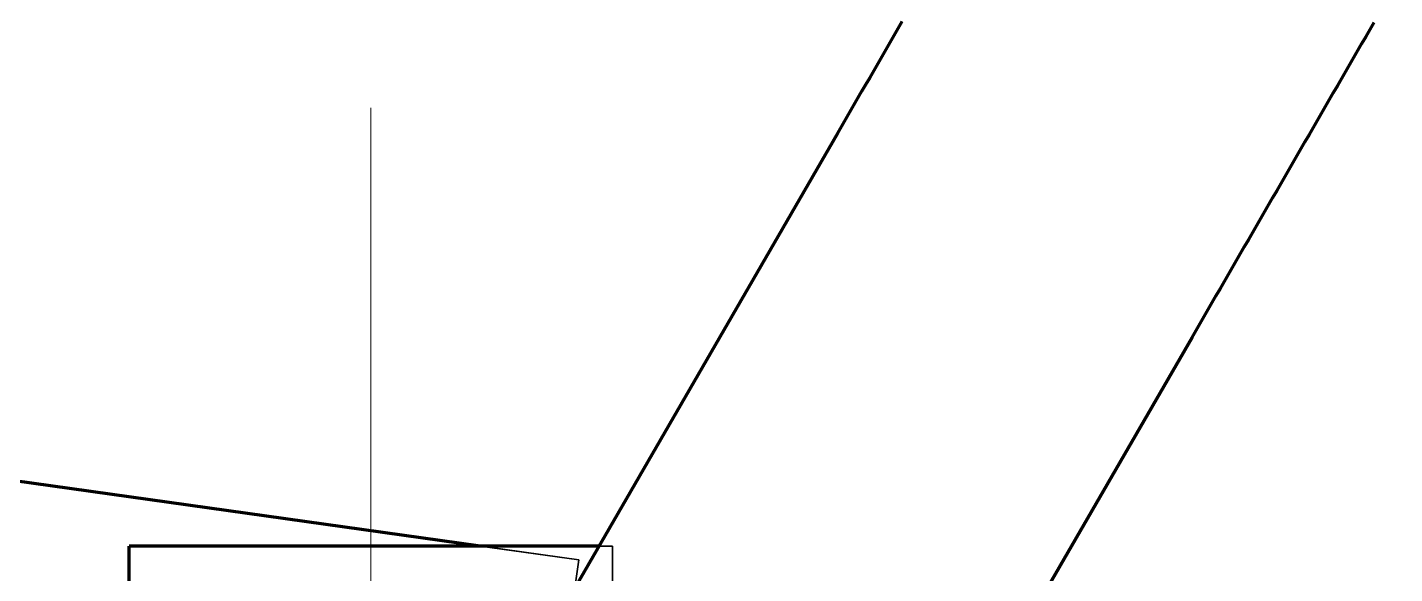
# Model space of a CAD drawing. Header units: millimetres. Extents: x 0 to 2382, y 0 to 420.
# Drawn here: x 287.28 to 295.77, y 321.47 to 324.86 of the extents above; entities that cross this region are included whole.
import ezdxf

# ---------------------------------------------------------------- set-up
doc = ezdxf.new("R2010")
doc.units = ezdxf.units.MM
doc.linetypes.add('IRAM-E-TRAZOS', pattern=[5, 4, -1])
doc.linetypes.add('IRAM-F-TRAZO-PUNTO', pattern=[20, 15, -2, 1, -2])
for name, color, linetype, lineweight in [('01-VISIBLE', 7, 'CONTINUOUS', 70), ('02-OCULTA', 4, 'IRAM-E-TRAZOS', 35), ('03-EJE', 1, 'IRAM-F-TRAZO-PUNTO', 18), ('08-FINA', 5, 'CONTINUOUS', 18)]:
    doc.layers.add(name, color=color, linetype=linetype, lineweight=lineweight)

msp = doc.modelspace()

# ---------------------------------------------------------------- linework, layer by layer
at = {"layer": '01-VISIBLE'}
for p, q in [((289.6524, 319.5971), (292.3126, 324.2047)), ((290.0915, 321.6382), (275.781, 323.6494)), ((291.8521, 318.3271), (294.5124, 322.9347)), ((294.5124, 322.9347), (292.7246, 319.8382)), ((290.8309, 321.6382), (287.9125, 321.6382)), ((287.9125, 320.0432), (287.9125, 321.6382))]:
    msp.add_line(p, q, dxfattribs=at)
for points in [[(292.3126, 324.2047), (292.3376, 324.248), (292.3626, 324.2913), (292.3876, 324.3346), (292.4126, 324.378), (292.4376, 324.4213), (292.4626, 324.4646), (292.4876, 324.5079), (292.5126, 324.5512), (292.5376, 324.5945), (292.5626, 324.6378), (292.5876, 324.6811), (292.6126, 324.7244), (292.6376, 324.7677), (292.6626, 324.811), (292.6876, 324.8543), (292.7126, 324.8976)], [(294.5124, 322.9347), (294.5375, 322.9783), (294.5626, 323.0218), (294.5877, 323.0653), (294.6129, 323.1088), (294.638, 323.1523), (294.6631, 323.1959), (294.6882, 323.2394), (294.7134, 323.2829), (294.7385, 323.3264), (294.7636, 323.3699), (294.7887, 323.4135), (294.8139, 323.457), (294.839, 323.5005), (294.8641, 323.544), (294.8892, 323.5875), (294.9144, 323.631), (294.9395, 323.6746), (294.9646, 323.7181), (294.9897, 323.7616), (295.0149, 323.8051), (295.04, 323.8486), (295.0651, 323.8922), (295.0902, 323.9357), (295.1154, 323.9792), (295.1405, 324.0227), (295.1656, 324.0662), (295.1907, 324.1098), (295.2159, 324.1533), (295.241, 324.1968), (295.2661, 324.2403), (295.2912, 324.2838), (295.3164, 324.3273), (295.3415, 324.3709), (295.3666, 324.4144), (295.3917, 324.4579), (295.4169, 324.5014), (295.442, 324.5449), (295.4671, 324.5885), (295.4923, 324.632), (295.5174, 324.6755), (295.5425, 324.719), (295.5676, 324.7625), (295.5928, 324.8061), (295.6179, 324.8496), (295.643, 324.8931)], [(294.5124, 322.9347), (294.5375, 322.9783), (294.5626, 323.0218), (294.5877, 323.0653), (294.6129, 323.1088), (294.638, 323.1523), (294.6631, 323.1959), (294.6882, 323.2394), (294.7134, 323.2829), (294.7385, 323.3264), (294.7636, 323.3699), (294.7887, 323.4135), (294.8139, 323.457), (294.839, 323.5005), (294.8641, 323.544), (294.8892, 323.5875), (294.9144, 323.631), (294.9395, 323.6746), (294.9646, 323.7181), (294.9897, 323.7616), (295.0149, 323.8051), (295.04, 323.8486), (295.0651, 323.8922), (295.0902, 323.9357), (295.1154, 323.9792), (295.1405, 324.0227), (295.1656, 324.0662), (295.1907, 324.1098), (295.2159, 324.1533), (295.241, 324.1968), (295.2661, 324.2403), (295.2912, 324.2838), (295.3164, 324.3273), (295.3415, 324.3709), (295.3666, 324.4144), (295.3917, 324.4579), (295.4169, 324.5014), (295.442, 324.5449), (295.4671, 324.5885), (295.4923, 324.632), (295.5174, 324.6755), (295.5425, 324.719), (295.5676, 324.7625), (295.5928, 324.8061), (295.6179, 324.8496), (295.643, 324.8931)]]:
    msp.add_lwpolyline(points, dxfattribs=at)
at = {"layer": '02-OCULTA'}
for p, q in [((292.3126, 324.2047), (289.6524, 319.5971)), ((290.7044, 321.5521), (275.781, 323.6494)), ((290.9125, 321.6382), (287.9125, 321.6382)), ((287.9125, 319.9382), (287.9125, 321.6382)), ((290.9125, 321.6382), (287.9125, 321.6382)), ((287.9125, 319.9382), (287.9125, 321.6382)), ((290.9125, 321.6382), (287.9125, 321.6382)), ((287.9125, 319.9382), (287.9125, 321.6382)), ((290.7044, 321.5521), (290.0915, 321.6382)), ((290.9125, 321.6382), (290.8309, 321.6382)), ((290.9125, 319.9382), (290.9125, 321.6382)), ((290.9125, 319.9382), (290.9125, 321.6382)), ((290.9125, 319.9382), (290.9125, 321.6382)), ((290.9125, 319.9382), (290.9125, 321.6382)), ((290.4817, 319.9677), (290.7044, 321.5521)), ((290.4817, 319.9677), (290.7044, 321.5521))]:
    msp.add_line(p, q, dxfattribs=at)
msp.add_lwpolyline([(292.3126, 324.2047), (292.3376, 324.248), (292.3626, 324.2913), (292.3876, 324.3346), (292.4126, 324.378), (292.4376, 324.4213), (292.4626, 324.4646), (292.4876, 324.5079), (292.5126, 324.5512), (292.5376, 324.5945), (292.5626, 324.6378), (292.5876, 324.6811), (292.6126, 324.7244), (292.6376, 324.7677), (292.6626, 324.811), (292.6876, 324.8543), (292.7126, 324.8976)], dxfattribs=at)
at = {"layer": '03-EJE'}
msp.add_line((289.4125, 216.41), (289.4125, 324.3623), dxfattribs=at)
at = {"layer": '08-FINA'}
msp.add_circle((283.45, 318.8003), 18.4167, dxfattribs=at)

doc.saveas('drawing.dxf')
